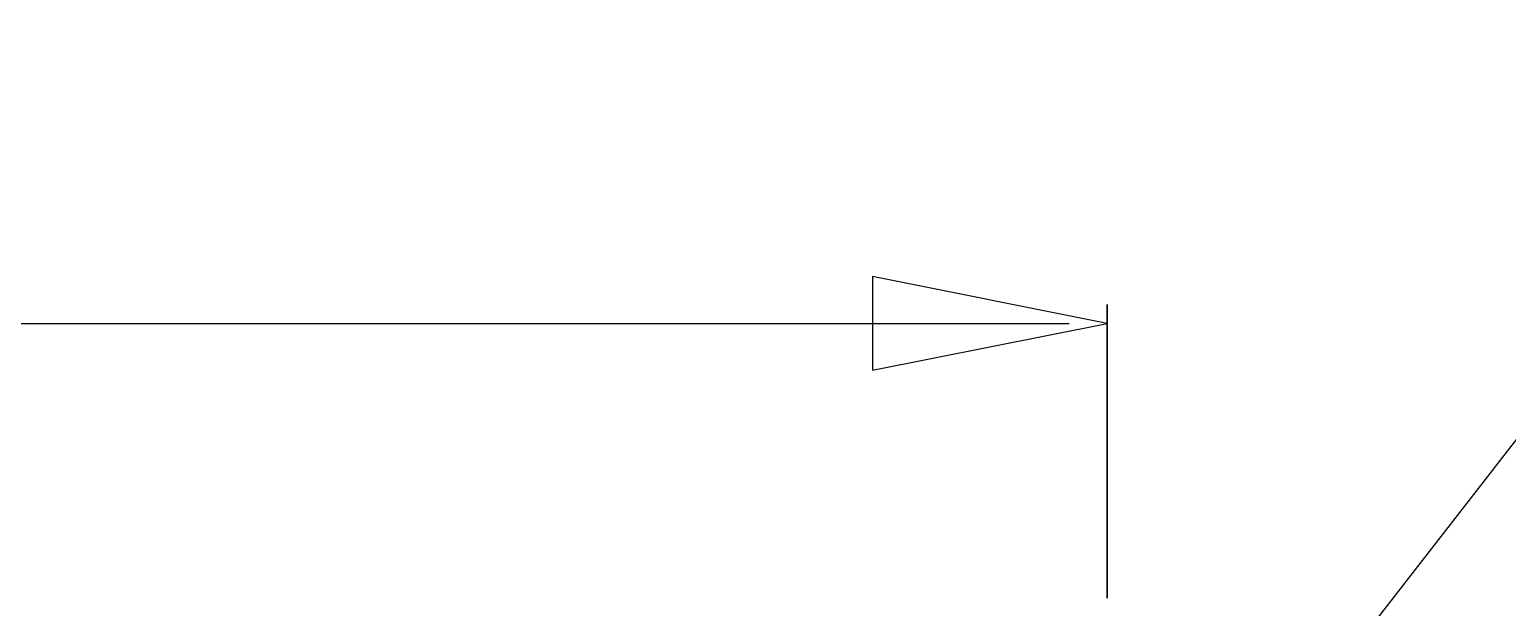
# Model space of a CAD drawing. Header units: inches. Extents: x 5 to 415, y -593 to 71.
# Drawn here: x 129.04 to 160.53, y -413.8 to -401.5 of the extents above; entities that cross this region are included whole.
import ezdxf

# ---------------------------------------------------------------- set-up
doc = ezdxf.new("R2010")
doc.units = ezdxf.units.IN
doc.header["$MEASUREMENT"] = 0

msp = doc.modelspace()

# ---------------------------------------------------------------- linework, layer by layer
at = {"color": 7, "true_color": 0xffffff}
msp.add_line((167.5, -401.5), (148.035, -426.526), dxfattribs=at)
at = {"color": 18, "true_color": 0x000000}
for p, q in [((167.5, -401.5), (155.034, -417.527)), ((152, -407.753), (147, -406.753)), ((147, -406.753), (147, -408.753)), ((152, -413.6), (152, -407.353)), ((152, -407.353), (152, -413.6)), ((113.336, -407.753), (151.19, -407.753)), ((147, -408.753), (152, -407.753))]:
    msp.add_line(p, q, dxfattribs=at)

doc.saveas('drawing.dxf')
